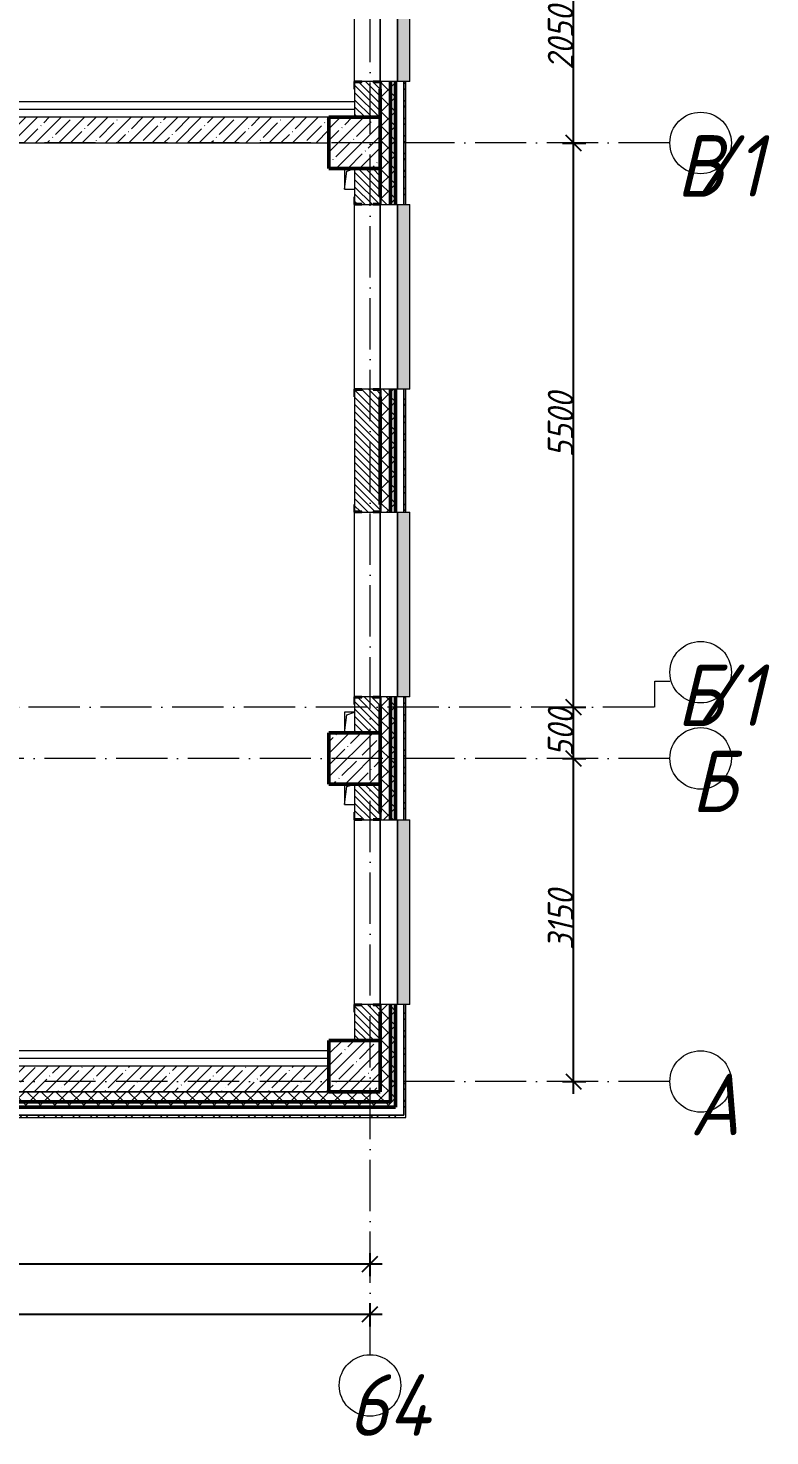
# Model space of a CAD drawing. Header units: millimetres. Extents: x -606178 to 312196, y -19338 to 632709.
# Drawn here: x -42899 to -35665, y 446520 to 460245 of the extents above; entities that cross this region are included whole.
import ezdxf

# ---------------------------------------------------------------- set-up
doc = ezdxf.new("R2010")
doc.units = ezdxf.units.MM
doc.linetypes.add('50_200_ШТРИХ_1Т_ш5_п1_п1_', pattern=[700, 500, -100, 0, -100])
for name, color, linetype, lineweight in [('A-____-____-DIMS', 7, 'Continuous', 9), ('A-DETL-____-OTLN-4', 7, 'Continuous', 18), ('A-GENM-____-MCUT', 7, 'Continuous', 25), ('A-GENM-____-OTLN', 7, 'Continuous', 9), ('A-GENM-____-OTLN-1', 7, 'Continuous', 25), ('A-GLAZ-____-OTLN', 7, 'Continuous', 9), ('A-WALL-____-MCUT-1', 7, 'Continuous', 9), ('A-WALL-____-MCUT-2', 7, 'Continuous', 50), ('A-WALL-____-MCUT-3', 7, 'Continuous', 9), ('A-WALL-____-OTLN', 7, 'Continuous', 9), ('A-WALL-____-PATT-1', 7, 'Continuous', 9), ('A-WALL-FNSH-MCUT-1', 7, 'Continuous', 9), ('S-COLS-____-MCUT', 7, 'Continuous', 50), ('S-COLS-____-OTLN', 7, 'Continuous', 9), ('S-GRID-____-IDEN', 7, 'Continuous', 9), ('S-GRID-____-OTLN', 7, 'Continuous', 9), ('S-GRID-____-OTLN-1', 7, '50_200_ШТРИХ_1Т_ш5_п1_п1_', 9)]:
    doc.layers.add(name, color=color, linetype=linetype, lineweight=lineweight)
doc.layers.add('A-GLAZ-____-OTLN-1', color=7, linetype='Continuous', lineweight=9, true_color=0xc0c0c0)
doc.styles.add('ISOCPEUR_I', font='isocpeui.ttf', dxfattribs={"width": 0.9, "height": 2.5})
doc.styles.add('ISOCPEUR_I_9', font='isocpeui.ttf', dxfattribs={"width": 0.9, "height": 250})
doc.dimstyles.new('ISO-2_5_0_9К_БОЛЬШОЙ_ОСИ', dxfattribs={"dimscale": 304.8, "dimtxt": 248.995294, "dimasz": 0.492126, "dimexe": 0.393701, "dimexo": 0, "dimgap": 0, "dimtad": 1, "dimdec": 0, "dimzin": 0, "dimdsep": 46, "dimtxsty": 'ISOCPEUR_I_9', "dimblk1": 'OBLIQUE', "dimblk2": 'OBLIQUE', "dimsah": 1, "dimcen": 0.09, "dimdle": 0.393701, "dimazin": 0, "dimtfac": 1, "dimtdec": 4, "dimtix": 1, "dimtmove": 0, "dimatfit": 3, "dimfxl": 1, "dimtvp": 1, "dimtolj": 1, "dimtzin": 0, "dimarcsym": 2})
pattern_1 = [(45, (-140714.89, 451794.26), (-70.71068, 70.71068), []), (135, (-140714.89, 451794.26), (-70.71068, -70.71068), [])]
pattern_2 = [(135, (-140714.89, 451794.26), (-35.35534, -35.35534), [])]
pattern_3 = [(45, (-140714.89, 451794.26), (-114.04925, 114.04925), []), (45, (-140600.84, 451794.26), (-114.04925, 114.04925), [201.612, -40.322, 3.353, -36.97])]
pattern_4 = [(45, (-140714.89, 451794.26), (-85.53659, 85.53659), []), (45, (-140657.87, 451794.26), (-85.53659, 85.53659), [])]

# ---------------------------------------------------------------- blocks, each defined once
blk = doc.blocks.new('BSC_Колонна _Прямоугольная - 500х500-V25-АР1_План отверстий 3 этажа в осях 1-64_А-ГГ')
at = {"layer": 'S-COLS-____-OTLN'}
h = blk.add_hatch(dxfattribs=at)
h.set_pattern_fill('FP_62', color=256, style=0, pattern_type=2)
h.set_pattern_definition([(45, (-101000, 1668.96), (-114.04925, 114.04925), []), (45, (-100885.95, 1668.96), (-114.04925, 114.04925), [201.613, -40.323, 3.353, -36.97])])
h.paths.add_polyline_path([(-250, -250), (250, -250), (250, 250), (-250, 250), (-250, -177)], flags=0)
at = {"layer": 'S-COLS-____-MCUT'}
for p, q in [((250, 250), (-250, 250)), ((-250, 250), (-250, -250)), ((250, -250), (250, 250)), ((-250, -250), (250, -250))]:
    blk.add_line(p, q, dxfattribs=at)
blk = doc.blocks.new('BSC_Колонна _Прямоугольная - 500х500-V27-АР1_План отверстий 3 этажа в осях 1-64_А-ГГ')
at = {"layer": 'S-COLS-____-OTLN'}
h = blk.add_hatch(dxfattribs=at)
h.set_pattern_fill('FP_64', color=256, style=0, pattern_type=2)
h.set_pattern_definition([(45, (-101000, -7331.04), (-114.04925, 114.04925), []), (45, (-100885.95, -7331.04), (-114.04925, 114.04925), [201.613, -40.323, 3.353, -36.97])])
h.paths.add_polyline_path([(-250, -250), (250, -250), (250, 250), (-250, 250)], flags=0)
at = {"layer": 'S-COLS-____-MCUT'}
for p, q in [((250, 250), (-250, 250)), ((-250, 250), (-250, -250)), ((250, -250), (250, 250)), ((-250, -250), (250, -250))]:
    blk.add_line(p, q, dxfattribs=at)
blk = doc.blocks.new('BSC_Колонна _Прямоугольная - 500х500-V82-АР1_План отверстий 3 этажа в осях 1-64_А-ГГ')
at = {"layer": 'S-COLS-____-OTLN'}
h = blk.add_hatch(dxfattribs=at)
h.set_pattern_fill('FP_119', color=256, style=0, pattern_type=2)
h.set_pattern_definition([(45, (-101000, -1331.04), (-114.04925, 114.04925), []), (45, (-100885.95, -1331.04), (-114.04925, 114.04925), [201.613, -40.323, 3.353, -36.97])])
h.paths.add_polyline_path([(-250, -250), (250, -250), (250, 250), (-250, 250)], flags=0)
at = {"layer": 'S-COLS-____-MCUT'}
for p, q in [((250, 250), (-250, 250)), ((-250, 250), (-250, -250)), ((250, -250), (250, 250)), ((-250, -250), (250, -250))]:
    blk.add_line(p, q, dxfattribs=at)
blk = doc.blocks.new('Фахверк_СКБ_Уголок - 250_2700-27497298-АР1_План отверстий 3 этажа в осях 1-64_А-ГГ')
at = {"layer": 'A-GENM-____-MCUT'}
for p, q in [((200, 181), (125, 181)), ((125, 181), (125, 106)), ((131, 106), (131, 175)), ((131, 175), (200, 175)), ((200, 175), (200, 181)), ((125, 106), (131, 106)), ((131, -6), (125, -6)), ((125, -6), (125, -81)), ((125, -81), (200, -81)), ((131, -75), (131, -6)), ((200, -75), (131, -75)), ((200, -81), (200, -75))]:
    blk.add_line(p, q, dxfattribs=at)
blk = doc.blocks.new('AR_Отверстие прямоугольное _в плите_ - AR_Отверстие прямоугольное _в плите_-V178-АР1_План отверстий 3 этажа в осях 1-64_А-ГГ')
at = {"layer": 'A-GENM-____-OTLN'}
for p, q in [((-50, 100), (-50, -100)), ((-50, -100), (-25, 75)), ((-25, 75), (50, 100)), ((-50, -100), (50, -100))]:
    blk.add_line(p, q, dxfattribs=at)
blk = doc.blocks.new('AR_Отверстие прямоугольное _в плите_ - AR_Отверстие прямоугольное _в плите_-V179-АР1_План отверстий 3 этажа в осях 1-64_А-ГГ')
at = {"layer": 'A-GENM-____-OTLN'}
for p, q in [((50, 100), (-50, 100)), ((-50, 100), (-50, -100)), ((-50, -100), (-25, 75)), ((-25, 75), (50, 100))]:
    blk.add_line(p, q, dxfattribs=at)
blk = doc.blocks.new('Отлив_СКБ - Отлив витража_120_НВФ-31885687-АР1_План отверстий 3 этажа в осях 1-64_А-ГГ')
at = {"layer": 'A-GLAZ-____-OTLN-1'}
for points in [[(0, 0), (0, -2), (1800, -2), (1800, 0), (534, 0)], [(0, -2), (0, -120), (1800, -120), (1800, -2), (534, -2)]]:
    blk.add_hatch(color=256, dxfattribs=at).paths.add_polyline_path(points, flags=0)
at = {"layer": 'A-GLAZ-____-OTLN'}
for p, q in [((0, 0), (1800, 0)), ((1800, -2), (0, -2)), ((0, -120), (0, -83)), ((0, -120), (1800, -120)), ((1800, -83), (1800, -120))]:
    blk.add_line(p, q, dxfattribs=at)
blk = doc.blocks.new('Ось сетки - Круг_Ø6_00__ISO-2_5_0_9K_-25732049-АР1_План отверстий 1 этажа в осях 1-64_А-ГГ')
at = {"layer": 'S-GRID-____-IDEN'}
blk.add_circle((0, 0), 3, dxfattribs=at)
blk = doc.blocks.new('_Oblique')
at = {"color": 0, "linetype": 'ByBlock', "lineweight": -2}
blk.add_line((-0.5, -0.5), (0.5, 0.5), dxfattribs=at)
blk = doc.blocks.new('*D5090')
at = {"layer": 'A-____-____-DIMS', "color": 0, "lineweight": -2, "transparency": 16777216}
for p, q in [((-47365, 448302), (-47365, 448076)), ((-39565, 448302), (-39565, 448076)), ((-47485, 448196), (-39445, 448196))]:
    blk.add_line(p, q, dxfattribs=at)
at = {"layer": 'Defpoints', "color": 0, "transparency": 16777216}
for p in [(-47365, 448302), (-39565, 448302), (-39565, 448196)]:
    blk.add_point(p, dxfattribs=at)
at = {"layer": 'A-____-____-DIMS', "color": 0, "lineweight": -2, "transparency": 16777216, "xscale": 150, "yscale": 150, "zscale": 150, "rotation": 180}
blk.add_blockref('_Oblique', (-47365, 448196), dxfattribs=at)
at = {"layer": 'A-____-____-DIMS', "color": 0, "lineweight": -2, "transparency": 16777216, "xscale": 150, "yscale": 150, "zscale": 150}
blk.add_blockref('_Oblique', (-39565, 448196), dxfattribs=at)
at = {"layer": 'A-____-____-DIMS', "color": 0, "transparency": 16777216, "insert": (-43465, 448322), "char_height": 250, "width": 758.48, "attachment_point": 5, "style": 'ISOCPEUR_I_9'}
blk.add_mtext('\\A1;7800', dxfattribs=at)
blk = doc.blocks.new('*D5091')
at = {"layer": 'A-____-____-DIMS', "color": 0, "lineweight": -2, "transparency": 16777216}
for p, q in [((-143185, 447708), (-39445, 447708)), ((-143065, 447814), (-143065, 447588)), ((-39565, 447814), (-39565, 447588))]:
    blk.add_line(p, q, dxfattribs=at)
at = {"layer": 'Defpoints', "color": 0, "transparency": 16777216}
for p in [(-143065, 447814), (-39565, 447814), (-39565, 447708)]:
    blk.add_point(p, dxfattribs=at)
at = {"layer": 'A-____-____-DIMS', "color": 0, "lineweight": -2, "transparency": 16777216, "xscale": 150, "yscale": 150, "zscale": 150, "rotation": 180}
blk.add_blockref('_Oblique', (-143065, 447708), dxfattribs=at)
at = {"layer": 'A-____-____-DIMS', "color": 0, "lineweight": -2, "transparency": 16777216, "xscale": 150, "yscale": 150, "zscale": 150}
blk.add_blockref('_Oblique', (-39565, 447708), dxfattribs=at)
at = {"layer": 'A-____-____-DIMS', "color": 0, "transparency": 16777216, "insert": (-91315, 447833), "char_height": 250, "width": 1080.26, "attachment_point": 5, "style": 'ISOCPEUR_I_9'}
blk.add_mtext('\\A1;103500', dxfattribs=at)
blk = doc.blocks.new('*D5092')
at = {"layer": 'A-____-____-DIMS', "color": 0, "lineweight": -2, "transparency": 16777216}
for p, q in [((-37581, 449855), (-37581, 453245)), ((-37687, 453125), (-37461, 453125)), ((-37687, 449975), (-37461, 449975))]:
    blk.add_line(p, q, dxfattribs=at)
at = {"layer": 'Defpoints', "color": 0, "transparency": 16777216}
for p in [(-37687, 453125), (-37581, 453125), (-37687, 449975)]:
    blk.add_point(p, dxfattribs=at)
at = {"layer": 'A-____-____-DIMS', "color": 0, "lineweight": -2, "transparency": 16777216, "xscale": 150, "yscale": 150, "zscale": 150}
for p, rotation in [((-37581, 453125), 90), ((-37581, 449975), 270)]:
    blk.add_blockref('_Oblique', p, dxfattribs=dict(at, rotation=rotation))
at = {"layer": 'A-____-____-DIMS', "color": 0, "transparency": 16777216, "insert": (-37706, 451550), "char_height": 250, "width": 701.02, "attachment_point": 5, "rotation": 90, "style": 'ISOCPEUR_I_9'}
blk.add_mtext('\\A1;3150', dxfattribs=at)
blk = doc.blocks.new('*D5093')
at = {"layer": 'A-____-____-DIMS', "color": 0, "lineweight": -2, "transparency": 16777216}
for p, q in [((-37581, 453005), (-37581, 453745)), ((-37687, 453625), (-37461, 453625)), ((-37687, 453125), (-37461, 453125))]:
    blk.add_line(p, q, dxfattribs=at)
at = {"layer": 'Defpoints', "color": 0, "transparency": 16777216}
for p in [(-37687, 453625), (-37581, 453625), (-37687, 453125)]:
    blk.add_point(p, dxfattribs=at)
at = {"layer": 'A-____-____-DIMS', "color": 0, "lineweight": -2, "transparency": 16777216, "xscale": 150, "yscale": 150, "zscale": 150}
for p, rotation in [((-37581, 453625), 90), ((-37581, 453125), 270)]:
    blk.add_blockref('_Oblique', p, dxfattribs=dict(at, rotation=rotation))
at = {"layer": 'A-____-____-DIMS', "color": 0, "transparency": 16777216, "insert": (-37706, 453375), "char_height": 250, "width": 568.86, "attachment_point": 5, "rotation": 90, "style": 'ISOCPEUR_I_9'}
blk.add_mtext('\\A1;500', dxfattribs=at)
blk = doc.blocks.new('*D5094')
at = {"layer": 'A-____-____-DIMS', "color": 0, "lineweight": -2, "transparency": 16777216}
for p, q in [((-37581, 453505), (-37581, 459245)), ((-37687, 459125), (-37461, 459125)), ((-37687, 453625), (-37461, 453625))]:
    blk.add_line(p, q, dxfattribs=at)
at = {"layer": 'Defpoints', "color": 0, "transparency": 16777216}
for p in [(-37687, 459125), (-37581, 459125), (-37687, 453625)]:
    blk.add_point(p, dxfattribs=at)
at = {"layer": 'A-____-____-DIMS', "color": 0, "lineweight": -2, "transparency": 16777216, "xscale": 150, "yscale": 150, "zscale": 150}
for p, rotation in [((-37581, 459125), 90), ((-37581, 453625), 270)]:
    blk.add_blockref('_Oblique', p, dxfattribs=dict(at, rotation=rotation))
at = {"layer": 'A-____-____-DIMS', "color": 0, "transparency": 16777216, "insert": (-37706, 456375), "char_height": 250, "width": 758.48, "attachment_point": 5, "rotation": 90, "style": 'ISOCPEUR_I_9'}
blk.add_mtext('\\A1;5500', dxfattribs=at)
blk = doc.blocks.new('*D5095')
at = {"layer": 'A-____-____-DIMS', "color": 0, "lineweight": -2, "transparency": 16777216}
for p, q in [((-37581, 459005), (-37581, 461295)), ((-37687, 461175), (-37461, 461175)), ((-37687, 459125), (-37461, 459125))]:
    blk.add_line(p, q, dxfattribs=at)
at = {"layer": 'Defpoints', "color": 0, "transparency": 16777216}
for p in [(-37687, 461175), (-37581, 461175), (-37687, 459125)]:
    blk.add_point(p, dxfattribs=at)
at = {"layer": 'A-____-____-DIMS', "color": 0, "lineweight": -2, "transparency": 16777216, "xscale": 150, "yscale": 150, "zscale": 150}
for p, rotation in [((-37581, 461175), 90), ((-37581, 459125), 270)]:
    blk.add_blockref('_Oblique', p, dxfattribs=dict(at, rotation=rotation))
at = {"layer": 'A-____-____-DIMS', "color": 0, "transparency": 16777216, "insert": (-37706, 460150), "char_height": 250, "width": 758.48, "attachment_point": 5, "rotation": 90, "style": 'ISOCPEUR_I_9'}
blk.add_mtext('\\A1;2050', dxfattribs=at)

msp = doc.modelspace()

# ---------------------------------------------------------------- hatches: boundary and pattern name
at = {"layer": 'A-WALL-____-PATT-1'}
h = msp.add_hatch(dxfattribs=at)
h.set_pattern_fill('FP_1', color=256, style=0, pattern_type=2)
h.set_pattern_definition(pattern_1)
h.paths.add_polyline_path([(-39364.891, 449775.3011), (-39364.891, 450725.3011), (-39458.891, 450725.3011), (-39458.891, 450650.3011), (-39464.891, 450650.3011), (-39464.891, 449775.3011)], flags=0)
h.paths.add_polyline_path([(-39458.891, 452525.3011), (-39364.891, 452525.3011), (-39364.891, 453725.3011), (-39458.891, 453725.3011), (-39458.891, 453650.3011), (-39464.891, 453650.3011), (-39464.891, 452600.3011), (-39458.891, 452600.3011), (-39458.891, 452528.3124)], flags=0)
h.paths.add_polyline_path([(-39364.891, 455525.3011), (-39364.891, 456725.3011), (-39458.891, 456725.3011), (-39458.891, 456650.3011), (-39464.891, 456650.3011), (-39464.891, 455600.3011), (-39458.891, 455600.3011), (-39458.891, 455525.3011)], flags=0)
h.paths.add_polyline_path([(-39364.891, 458525.3011), (-39364.891, 459725.3011), (-39458.891, 459725.3011), (-39458.891, 459650.3011), (-39464.891, 459650.3011), (-39464.891, 458600.3011), (-39458.891, 458600.3011), (-39458.891, 458525.3011)], flags=0)
h.paths.add_polyline_path([(-39458.891, 461525.3011), (-39364.891, 461525.3011), (-39364.891, 462725.3011), (-39458.891, 462725.3011), (-39458.891, 462650.3011), (-39464.891, 462650.3011), (-39464.891, 461600.3011), (-39458.891, 461600.3011), (-39458.891, 461531.3011)], flags=0)
h.paths.add_polyline_path([(-39458.891, 467525.3011), (-39364.891, 467525.3011), (-39364.891, 468725.3011), (-39458.891, 468725.3011), (-39458.891, 468650.3011), (-39464.891, 468650.3011), (-39464.891, 467600.3011), (-39458.891, 467600.3011), (-39458.891, 467531.3011)], flags=0)
h.paths.add_polyline_path([(-39458.891, 470525.3011), (-39364.891, 470525.3011), (-39364.891, 471725.3011), (-39458.891, 471725.3011), (-39458.891, 471650.3011), (-39464.891, 471650.3011), (-39464.891, 470600.3011), (-39458.891, 470600.3011), (-39458.891, 470531.3011)], flags=0)
h.paths.add_polyline_path([(-39364.891, 473525.3011), (-39364.891, 474725.3011), (-39458.891, 474725.3011), (-39458.891, 474650.3011), (-39464.891, 474650.3011), (-39464.891, 473600.3011), (-39458.891, 473600.3011), (-39458.891, 473525.3011)], flags=0)
h.paths.add_polyline_path([(-39458.891, 476525.3011), (-39364.891, 476525.3011), (-39364.891, 477725.3011), (-39458.891, 477725.3011), (-39458.891, 477650.3011), (-39464.891, 477650.3011), (-39464.891, 476600.3011), (-39458.891, 476600.3011), (-39458.891, 476531.3011)], flags=0)
h.paths.add_polyline_path([(-39364.891, 479525.3011), (-39364.891, 480725.3011), (-39458.891, 480725.3011), (-39458.891, 480650.3011), (-39464.891, 480650.3011), (-39464.891, 479600.3011), (-39458.891, 479600.3011), (-39458.891, 479525.3011)], flags=0)
h.paths.add_polyline_path([(-39364.891, 485525.3011), (-39364.891, 486725.3011), (-39458.891, 486725.3011), (-39458.891, 486650.3011), (-39464.891, 486650.3011), (-39464.891, 485600.3011), (-39458.891, 485600.3011), (-39458.891, 485525.3011)], flags=0)
h.paths.add_polyline_path([(-39458.891, 488525.3011), (-39364.891, 488525.3011), (-39364.891, 489725.3011), (-39458.891, 489725.3011), (-39458.891, 489650.3011), (-39464.891, 489650.3011), (-39464.891, 488600.3011), (-39458.891, 488600.3011), (-39458.891, 488531.3011)], flags=0)
h.paths.add_polyline_path([(-39364.891, 491525.3011), (-39364.891, 492725.3011), (-39458.891, 492725.3011), (-39458.891, 492650.3011), (-39464.891, 492650.3011), (-39464.891, 491600.3011), (-39458.891, 491600.3011), (-39458.891, 491525.3011)], flags=0)
h.paths.add_polyline_path([(-39364.891, 497525.3011), (-39364.891, 498590.3011), (-39464.891, 498590.3011), (-39464.891, 497600.3011), (-39458.891, 497600.3011), (-39458.891, 497525.3011)], flags=0)
h = msp.add_hatch(dxfattribs=at)
h.set_pattern_fill('FP_1', color=256, style=0, pattern_type=2)
h.set_pattern_definition(pattern_1)
h.paths.add_polyline_path([(-39364.891, 449725.3011), (-39314.891, 449725.3011), (-39314.891, 450725.3011), (-39364.891, 450725.3011), (-39364.891, 449775.3011)], flags=0)
h.paths.add_polyline_path([(-39364.891, 452525.3011), (-39314.891, 452525.3011), (-39314.891, 453725.3011), (-39364.891, 453725.3011), (-39364.891, 452528.3124)], flags=0)
h.paths.add_polyline_path([(-39314.891, 455525.3011), (-39314.891, 456725.3011), (-39364.891, 456725.3011), (-39364.891, 455525.3011)], flags=0)
h.paths.add_polyline_path([(-39314.891, 458525.3011), (-39314.891, 459725.3011), (-39364.891, 459725.3011), (-39364.891, 458525.3011)], flags=0)
h.paths.add_polyline_path([(-39364.891, 461525.3011), (-39314.891, 461525.3011), (-39314.891, 462725.3011), (-39364.891, 462725.3011), (-39364.891, 461988.6466)], flags=0)
h.paths.add_polyline_path([(-39364.891, 467525.3011), (-39314.891, 467525.3011), (-39314.891, 468725.3011), (-39364.891, 468725.3011), (-39364.891, 468008.8592)], flags=0)
h.paths.add_polyline_path([(-39314.891, 470525.3011), (-39314.891, 471725.3011), (-39364.891, 471725.3011), (-39364.891, 470525.3011)], flags=0)
h.paths.add_polyline_path([(-39314.891, 473525.3011), (-39314.891, 474725.3011), (-39364.891, 474725.3011), (-39364.891, 473525.3011)], flags=0)
h.paths.add_polyline_path([(-39364.891, 476525.3011), (-39314.891, 476525.3011), (-39314.891, 477725.3011), (-39364.891, 477725.3011), (-39364.891, 476609.163)], flags=0)
h.paths.add_polyline_path([(-39364.891, 479525.3011), (-39314.891, 479525.3011), (-39314.891, 480725.3011), (-39364.891, 480725.3011), (-39364.891, 480049.2845)], flags=0)
h.paths.add_polyline_path([(-39364.891, 485525.3011), (-39314.891, 485525.3011), (-39314.891, 486725.3011), (-39364.891, 486725.3011), (-39364.891, 486069.4971)], flags=0)
h.paths.add_polyline_path([(-39314.891, 488525.3011), (-39314.891, 489725.3011), (-39364.891, 489725.3011), (-39364.891, 488525.3011)], flags=0)
h.paths.add_polyline_path([(-39364.891, 491525.3011), (-39314.891, 491525.3011), (-39314.891, 492725.3011), (-39364.891, 492725.3011), (-39364.891, 492089.7097)], flags=0)
h.paths.add_polyline_path([(-39364.891, 497525.3011), (-39314.891, 497525.3011), (-39314.891, 498590.3011), (-39364.891, 498590.3011), (-39364.891, 498109.9224)], flags=0)
h = msp.add_hatch(dxfattribs=at)
h.set_pattern_fill('FP_3', color=256, style=0, pattern_type=2)
h.set_pattern_definition(pattern_4)
h.paths.add_polyline_path([(-39234.891, 449625.3011), (-39214.891, 449625.3011), (-39214.891, 450725.3011), (-39234.891, 450725.3011), (-39234.891, 449645.3011)], flags=0)
h.paths.add_polyline_path([(-39214.891, 452525.3011), (-39214.891, 453725.3011), (-39234.891, 453725.3011), (-39234.891, 452525.3011)], flags=0)
h.paths.add_polyline_path([(-39234.891, 455525.3011), (-39214.891, 455525.3011), (-39214.891, 456725.3011), (-39234.891, 456725.3011), (-39234.891, 455968.434)], flags=0)
h.paths.add_polyline_path([(-39234.891, 458525.3011), (-39214.891, 458525.3011), (-39214.891, 459725.3011), (-39234.891, 459725.3011), (-39234.891, 458548.5251)], flags=0)
h.paths.add_polyline_path([(-39214.891, 461525.3011), (-39214.891, 462725.3011), (-39234.891, 462725.3011), (-39234.891, 461525.3011)], flags=0)
h.paths.add_polyline_path([(-39214.891, 467525.3011), (-39214.891, 468725.3011), (-39234.891, 468725.3011), (-39234.891, 467525.3011)], flags=0)
h.paths.add_polyline_path([(-39214.891, 470525.3011), (-39214.891, 471725.3011), (-39234.891, 471725.3011), (-39234.891, 470525.3011)], flags=0)
h.paths.add_polyline_path([(-39214.891, 473525.3011), (-39214.891, 474725.3011), (-39234.891, 474725.3011), (-39234.891, 473525.3011)], flags=0)
h.paths.add_polyline_path([(-39234.891, 476525.3011), (-39214.891, 476525.3011), (-39214.891, 477725.3011), (-39234.891, 477725.3011), (-39234.891, 476609.163)], flags=0)
h.paths.add_polyline_path([(-39214.891, 479525.3011), (-39214.891, 480725.3011), (-39234.891, 480725.3011), (-39234.891, 479525.3011)], flags=0)
h.paths.add_polyline_path([(-39214.891, 485525.3011), (-39214.891, 486725.3011), (-39234.891, 486725.3011), (-39234.891, 485525.3011)], flags=0)
h.paths.add_polyline_path([(-39234.891, 488525.3011), (-39214.891, 488525.3011), (-39214.891, 489725.3011), (-39234.891, 489725.3011), (-39234.891, 488649.5882)], flags=0)
h.paths.add_polyline_path([(-39214.891, 491525.3011), (-39214.891, 492725.3011), (-39234.891, 492725.3011), (-39234.891, 491525.3011)], flags=0)
h.paths.add_polyline_path([(-39214.891, 497525.3011), (-39214.891, 498590.3011), (-39234.891, 498590.3011), (-39234.891, 497525.3011)], flags=0)
h = msp.add_hatch(dxfattribs=at)
h.set_pattern_fill('FP_6', color=256, style=0, pattern_type=2)
h.set_pattern_definition(pattern_2)
h.paths.add_polyline_path([(-39714.891, 459375.3011), (-39464.891, 459375.3011), (-39464.891, 459719.3011), (-39533.891, 459719.3011), (-39533.891, 459725.3011), (-39645.891, 459725.3011), (-39645.891, 459719.3011), (-39714.891, 459719.3011), (-39714.891, 459408.5555)], flags=0)
h.paths.add_polyline_path([(-39533.891, 461525.3011), (-39533.891, 461531.3011), (-39464.891, 461531.3011), (-39464.891, 461875.3011), (-39714.891, 461875.3011), (-39714.891, 461531.3011), (-39645.891, 461531.3011), (-39645.891, 461525.3011)], flags=0)
h = msp.add_hatch(dxfattribs=at)
h.set_pattern_fill('FP_38', color=256, style=0, pattern_type=2)
h.set_pattern_definition(pattern_3)
h.paths.add_polyline_path([(-39964.891, 459125.3011), (-39964.891, 459375.3011), (-46964.891, 459375.3011), (-46964.891, 459125.3011), (-39983.1035, 459125.3011)], flags=0)
h = msp.add_hatch(dxfattribs=at)
h.set_pattern_fill('FP_6', color=256, style=0, pattern_type=2)
h.set_pattern_definition(pattern_2)
h.paths.add_polyline_path([(-39464.891, 453375.3011), (-39464.891, 453719.3011), (-39533.891, 453719.3011), (-39533.891, 453725.3011), (-39645.891, 453725.3011), (-39645.891, 453719.3011), (-39714.891, 453719.3011), (-39714.891, 453375.3011)], flags=0)
h.paths.add_polyline_path([(-39533.891, 455525.3011), (-39533.891, 455531.3011), (-39464.891, 455531.3011), (-39464.891, 456719.3011), (-39533.891, 456719.3011), (-39533.891, 456725.3011), (-39645.891, 456725.3011), (-39645.891, 456719.3011), (-39714.891, 456719.3011), (-39714.891, 455531.3011), (-39645.891, 455531.3011), (-39645.891, 455525.3011)], flags=0)
h.paths.add_polyline_path([(-39645.891, 458525.3011), (-39533.891, 458525.3011), (-39533.891, 458531.3011), (-39464.891, 458531.3011), (-39464.891, 458875.3011), (-39714.891, 458875.3011), (-39714.891, 458531.3011), (-39645.891, 458531.3011)], flags=0)
h = msp.add_hatch(dxfattribs=at)
h.set_pattern_fill('FP_6', color=256, style=0, pattern_type=2)
h.set_pattern_definition(pattern_2)
h.paths.add_polyline_path([(-39464.891, 450375.3011), (-39464.891, 450719.3011), (-39533.891, 450719.3011), (-39533.891, 450725.3011), (-39645.891, 450725.3011), (-39645.891, 450719.3011), (-39714.891, 450719.3011), (-39714.891, 450375.3011), (-39645.891, 450375.3011)], flags=0)
h.paths.add_polyline_path([(-39533.891, 452525.3011), (-39533.891, 452531.3011), (-39464.891, 452531.3011), (-39464.891, 452875.3011), (-39714.891, 452875.3011), (-39714.891, 452531.3011), (-39645.891, 452531.3011), (-39645.891, 452525.3011)], flags=0)
h = msp.add_hatch(dxfattribs=at)
h.set_pattern_fill('FP_38', color=256, style=0, pattern_type=2)
h.set_pattern_definition(pattern_3)
h.paths.add_polyline_path([(-39983.1035, 449875.3011), (-39964.891, 449875.3011), (-39964.891, 450125.3011), (-46964.891, 450125.3011), (-46964.891, 449875.3011), (-41750.5678, 449875.3011)], flags=0)
h = msp.add_hatch(dxfattribs=at)
h.set_pattern_fill('FP_1', color=256, style=0, pattern_type=2)
h.set_pattern_definition(pattern_1)
h.paths.add_polyline_path([(-39464.891, 449725.3011), (-39364.891, 449725.3011), (-39364.891, 449775.3011), (-48564.891, 449775.3011), (-48564.891, 449725.3011), (-39983.1035, 449725.3011)], flags=0)
h.paths.add_polyline_path([(-51471.6214, 449725.3011), (-50364.891, 449725.3011), (-50364.891, 449775.3011), (-58314.891, 449775.3011), (-58314.891, 449725.3011), (-52355.3535, 449725.3011)], flags=0)
h.paths.add_polyline_path([(-59425.2106, 449725.3011), (-59314.891, 449725.3011), (-59314.891, 449775.3011), (-60514.891, 449775.3011), (-60514.891, 449725.3011), (-60308.9428, 449725.3011)], flags=0)
h.paths.add_polyline_path([(-63514.891, 449725.3011), (-62314.891, 449725.3011), (-62314.891, 449775.3011), (-63514.891, 449775.3011)], flags=0)
h.paths.add_polyline_path([(-66495.0678, 449725.3011), (-65314.891, 449725.3011), (-65314.891, 449775.3011), (-66514.891, 449775.3011), (-66514.891, 449725.3011)], flags=0)
h.paths.add_polyline_path([(-68314.891, 449725.3011), (-68314.891, 449775.3011), (-69714.891, 449775.3011), (-69714.891, 449725.3011), (-69146.2642, 449725.3011)], flags=0)
h.paths.add_polyline_path([(-71514.891, 449725.3011), (-71514.891, 449775.3011), (-72714.891, 449775.3011), (-72714.891, 449725.3011), (-71797.4607, 449725.3011)], flags=0)
h.paths.add_polyline_path([(-74514.891, 449725.3011), (-74514.891, 449775.3011), (-75714.891, 449775.3011), (-75714.891, 449725.3011)], flags=0)
h.paths.add_polyline_path([(-77514.891, 449725.3011), (-77514.891, 449775.3011), (-78714.891, 449775.3011), (-78714.891, 449725.3011), (-77983.5857, 449725.3011)], flags=0)
h.paths.add_polyline_path([(-81714.891, 449725.3011), (-80514.891, 449725.3011), (-80514.891, 449775.3011), (-81714.891, 449775.3011)], flags=0)
h.paths.add_polyline_path([(-84714.891, 449725.3011), (-83514.891, 449725.3011), (-83514.891, 449775.3011), (-84714.891, 449775.3011)], flags=0)
h.paths.add_polyline_path([(-87704.6392, 449725.3011), (-86514.891, 449725.3011), (-86514.891, 449775.3011), (-87714.891, 449775.3011), (-87714.891, 449725.3011)], flags=0)
h.paths.add_polyline_path([(-89514.891, 449725.3011), (-89514.891, 449775.3011), (-90714.891, 449775.3011), (-90714.891, 449725.3011), (-90355.8357, 449725.3011)], flags=0)
h.paths.add_polyline_path([(-95658.2285, 449725.3011), (-95514.891, 449725.3011), (-95514.891, 449775.3011), (-96714.891, 449775.3011), (-96714.891, 449725.3011), (-96541.9607, 449725.3011)], flags=0)
h.paths.add_polyline_path([(-98514.891, 449725.3011), (-98514.891, 449775.3011), (-99714.891, 449775.3011), (-99714.891, 449725.3011), (-99193.1571, 449725.3011)], flags=0)
h.paths.add_polyline_path([(-101844.3535, 449725.3011), (-101514.891, 449725.3011), (-101514.891, 449775.3011), (-102914.891, 449775.3011), (-102914.891, 449725.3011)], flags=0)
h.paths.add_polyline_path([(-104714.891, 449725.3011), (-104714.891, 449775.3011), (-105914.891, 449775.3011), (-105914.891, 449725.3011), (-105379.2821, 449725.3011)], flags=0)
h.paths.add_polyline_path([(-107714.891, 449725.3011), (-107714.891, 449775.3011), (-108914.891, 449775.3011), (-108914.2107, 449725.3011)], flags=0)
h.paths.add_polyline_path([(-110714.891, 449725.3011), (-110714.891, 449775.3011), (-111914.891, 449775.3011), (-111914.891, 449725.3011), (-111565.4071, 449725.3011)], flags=0)
h.paths.add_polyline_path([(-113714.891, 449725.3011), (-113714.891, 449775.3011), (-114914.891, 449775.3011), (-114914.891, 449725.3011), (-114216.6036, 449725.3011)], flags=0)
h.paths.add_polyline_path([(-117751.5321, 449725.3011), (-116714.891, 449725.3011), (-116714.891, 449775.3011), (-117914.891, 449775.3011), (-117914.891, 449725.3011)], flags=0)
h.paths.add_polyline_path([(-126914.891, 449725.3011), (-125714.891, 449725.3011), (-125714.891, 449775.3011), (-126914.891, 449775.3011)], flags=0)
h.paths.add_polyline_path([(-127914.891, 449725.3011), (-127914.891, 449775.3011), (-133314.891, 449775.3011), (-133314.891, 449725.3011), (-128356.3179, 449725.3011)], flags=0)
h.paths.add_polyline_path([(-134542.4429, 449725.3011), (-134314.891, 449725.3011), (-134314.891, 449775.3011), (-143264.891, 449775.3011), (-143264.891, 449725.3011), (-135426.175, 449725.3011)], flags=0)
h = msp.add_hatch(dxfattribs=at)
h.set_pattern_fill('FP_1', color=256, style=0, pattern_type=2)
h.set_pattern_definition(pattern_1)
h.paths.add_polyline_path([(-39964.891, 449775.3011), (-39464.891, 449775.3011), (-39464.891, 449875.3011), (-48489.891, 449875.3011), (-48489.891, 449869.3011), (-48564.891, 449869.3011), (-48564.891, 449775.3011), (-39983.1035, 449775.3011)], flags=0)
h.paths.add_polyline_path([(-51471.6214, 449775.3011), (-50364.891, 449775.3011), (-50364.891, 449869.3011), (-50439.891, 449869.3011), (-50439.891, 449875.3011), (-58314.891, 449875.3011), (-58314.891, 449775.3011), (-51714.891, 449775.3011)], flags=0)
h.paths.add_polyline_path([(-59314.891, 449775.3011), (-59314.891, 449875.3011), (-60439.891, 449875.3011), (-60439.891, 449869.3011), (-60514.891, 449869.3011), (-60514.891, 449775.3011), (-59425.2106, 449775.3011)], flags=0)
h.paths.add_polyline_path([(-62314.891, 449775.3011), (-62314.891, 449869.3011), (-62389.891, 449869.3011), (-62389.891, 449875.3011), (-63439.891, 449875.3011), (-63439.891, 449869.3011), (-63514.891, 449869.3011), (-63514.891, 449775.3011), (-62960.1392, 449775.3011)], flags=0)
h.paths.add_polyline_path([(-65314.891, 449775.3011), (-65314.891, 449875.3011), (-66439.891, 449875.3011), (-66439.891, 449869.3011), (-66514.891, 449869.3011), (-66514.891, 449775.3011), (-66439.891, 449775.3011)], flags=0)
h.paths.add_polyline_path([(-69714.891, 449775.3011), (-68314.891, 449775.3011), (-68314.891, 449875.3011), (-69639.891, 449875.3011), (-69639.891, 449869.3011), (-69714.891, 449869.3011)], flags=0)
h.paths.add_polyline_path([(-71797.4607, 449775.3011), (-71514.891, 449775.3011), (-71514.891, 449869.3011), (-71589.891, 449869.3011), (-71589.891, 449875.3011), (-72639.891, 449875.3011), (-72639.891, 449869.3011), (-72714.891, 449869.3011), (-72714.891, 449775.3011), (-72681.1928, 449775.3011)], flags=0)
h.paths.add_polyline_path([(-74514.891, 449775.3011), (-74514.891, 449875.3011), (-75639.891, 449875.3011), (-75639.891, 449869.3011), (-75714.891, 449869.3011), (-75714.891, 449775.3011), (-75639.891, 449775.3011)], flags=0)
h.paths.add_polyline_path([(-77864.891, 449775.3011), (-77514.891, 449775.3011), (-77514.891, 449869.3011), (-77589.891, 449869.3011), (-77589.891, 449875.3011), (-78639.891, 449875.3011), (-78639.891, 449869.3011), (-78714.891, 449869.3011), (-78714.891, 449775.3011), (-77983.5857, 449775.3011)], flags=0)
h.paths.add_polyline_path([(-80514.891, 449775.3011), (-80514.891, 449869.3011), (-80589.891, 449869.3011), (-80589.891, 449875.3011), (-81639.891, 449875.3011), (-81639.891, 449869.3011), (-81714.891, 449869.3011), (-81714.891, 449775.3011), (-80634.7821, 449775.3011)], flags=0)
h.paths.add_polyline_path([(-83514.891, 449775.3011), (-83514.891, 449869.3011), (-83589.891, 449869.3011), (-83589.891, 449875.3011), (-84639.891, 449875.3011), (-84639.891, 449869.3011), (-84714.891, 449869.3011), (-84714.891, 449775.3011), (-84169.7107, 449775.3011)], flags=0)
h.paths.add_polyline_path([(-87704.6392, 449775.3011), (-86514.891, 449775.3011), (-86514.891, 449869.3011), (-86589.891, 449869.3011), (-86589.891, 449875.3011), (-87639.891, 449875.3011), (-87639.891, 449869.3011), (-87714.891, 449869.3011), (-87714.891, 449775.3011), (-87708.891, 449775.3011)], flags=0)
h.paths.add_polyline_path([(-90714.891, 449775.3011), (-89514.891, 449775.3011), (-89514.891, 449869.3011), (-89589.891, 449869.3011), (-89589.891, 449875.3011), (-90639.891, 449875.3011), (-90639.891, 449869.3011), (-90714.891, 449869.3011)], flags=0)
h.paths.add_polyline_path([(-95658.2285, 449775.3011), (-95514.891, 449775.3011), (-95514.891, 449869.3011), (-95589.891, 449869.3011), (-95589.891, 449875.3011), (-96639.891, 449875.3011), (-96639.891, 449869.3011), (-96714.891, 449869.3011), (-96714.891, 449775.3011), (-95864.891, 449775.3011)], flags=0)
h.paths.add_polyline_path([(-98514.891, 449775.3011), (-98514.891, 449869.3011), (-98589.891, 449869.3011), (-98589.891, 449875.3011), (-99639.891, 449875.3011), (-99639.891, 449869.3011), (-99714.891, 449869.3011), (-99714.891, 449775.3011), (-98520.891, 449775.3011)], flags=0)
h.paths.add_polyline_path([(-101844.3535, 449775.3011), (-101514.891, 449775.3011), (-101514.891, 449869.3011), (-101589.891, 449869.944), (-101589.891, 449875.3011), (-102914.891, 449875.3011), (-102914.891, 449775.3011)], flags=0)
h.paths.add_polyline_path([(-105379.2821, 449775.3011), (-104714.891, 449775.3011), (-104714.891, 449869.3011), (-104789.891, 449869.3011), (-104789.891, 449875.3011), (-105914.891, 449875.3011), (-105914.891, 449775.3011)], flags=0)
h.paths.add_polyline_path([(-107714.891, 449775.3011), (-107714.891, 449869.3011), (-107789.891, 449869.3011), (-107789.891, 449875.3011), (-108839.891, 449875.3011), (-108839.891, 449869.3011), (-108914.891, 449869.3011), (-108914.2107, 449775.3011), (-107720.891, 449775.3011)], flags=0)
h.paths.add_polyline_path([(-110714.891, 449775.3011), (-110714.891, 449869.3011), (-110789.891, 449869.3011), (-110789.891, 449875.3011), (-111914.891, 449875.3011), (-111914.891, 449775.3011), (-111565.4071, 449775.3011)], flags=0)
h.paths.add_polyline_path([(-113714.891, 449775.3011), (-113714.891, 449869.3011), (-113789.891, 449869.3011), (-113789.891, 449875.3011), (-114914.891, 449875.3011), (-114914.891, 449775.3011), (-114216.6036, 449775.3011)], flags=0)
h.paths.add_polyline_path([(-116714.891, 449775.3011), (-116714.891, 449869.3011), (-116789.891, 449869.3011), (-116789.891, 449875.3011), (-117839.891, 449875.3011), (-117839.891, 449869.3011), (-117914.891, 449869.3011), (-117914.891, 449775.3011), (-117751.5321, 449775.3011)], flags=0)
h.paths.add_polyline_path([(-126588.8536, 449775.3011), (-125714.891, 449775.3011), (-125714.891, 449869.3011), (-125789.891, 449869.3011), (-125789.891, 449875.3011), (-126839.891, 449875.3011), (-126839.891, 449869.3011), (-126914.891, 449869.3011), (-126914.891, 449775.3011)], flags=0)
h.paths.add_polyline_path([(-128356.3179, 449775.3011), (-127914.891, 449775.3011), (-127914.891, 449869.3011), (-127989.891, 449869.3011), (-127989.891, 449875.3011), (-133239.891, 449875.3011), (-133239.891, 449869.3011), (-133314.891, 449869.3011), (-133314.891, 449775.3011), (-129814.891, 449775.3011)], flags=0)
h.paths.add_polyline_path([(-135426.175, 449775.3011), (-134314.891, 449775.3011), (-134314.891, 449869.3011), (-134389.891, 449869.3011), (-134389.891, 449875.3011), (-143164.891, 449875.3011), (-143164.891, 449775.3011), (-137193.6393, 449775.3011)], flags=0)
h = msp.add_hatch(dxfattribs=at)
h.set_pattern_fill('FP_3', color=256, style=0, pattern_type=2)
h.set_pattern_definition(pattern_4)
h.paths.add_polyline_path([(-39234.891, 449625.3011), (-39234.891, 449645.3011), (-48564.891, 449645.3011), (-48564.891, 449625.3011), (-39983.1035, 449625.3011)], flags=0)
h.paths.add_polyline_path([(-51471.6214, 449625.3011), (-50364.891, 449625.3011), (-50364.891, 449645.3011), (-58314.891, 449645.3011), (-58314.891, 449625.3011), (-52355.3535, 449625.3011)], flags=0)
h.paths.add_polyline_path([(-60308.9428, 449625.3011), (-59314.891, 449625.3011), (-59314.891, 449645.3011), (-60514.891, 449645.3011), (-60514.891, 449625.3011)], flags=0)
h.paths.add_polyline_path([(-62314.891, 449625.3011), (-62314.891, 449645.3011), (-63513.891, 449645.3011), (-63513.891, 449625.3011), (-62960.1392, 449625.3011)], flags=0)
h.paths.add_polyline_path([(-66495.0678, 449625.3011), (-65314.891, 449625.3011), (-65314.891, 449645.3011), (-66514.891, 449645.3011), (-66514.891, 449625.3011)], flags=0)
h.paths.add_polyline_path([(-68829.891, 449625.3011), (-68314.891, 449625.3011), (-68314.891, 449645.3011), (-68829.891, 449645.3011)], flags=0)

# ---------------------------------------------------------------- linework, layer by layer
at = {"layer": 'A-DETL-____-OTLN-4'}
for p, q in [((-39714.891, 459525.3011), (-47264.891, 459525.3011)), ((-39714.891, 459450.3011), (-47264.891, 459450.3011)), ((-39964.891, 450275.3011), (-46964.891, 450275.3011)), ((-39964.891, 450200.3011), (-46964.891, 450200.3011))]:
    msp.add_line(p, q, dxfattribs=at)
at = {"layer": 'A-WALL-____-MCUT-1'}
for p, q in [((-39964.891, 459375.3011), (-46964.891, 459375.3011)), ((-46964.891, 459125.3011), (-39964.891, 459125.3011)), ((-39964.891, 450125.3011), (-46964.891, 450125.3011)), ((-46964.891, 449875.3011), (-39964.891, 449875.3011))]:
    msp.add_line(p, q, dxfattribs=at)
at = {"layer": 'A-WALL-____-MCUT-2'}
for p, q in [((-39464.891, 459650.3011), (-39464.891, 459375.3011)), ((-39464.891, 459375.3011), (-39464.891, 459650.3011)), ((-39364.891, 458525.3011), (-39364.891, 459725.3011)), ((-39314.891, 458525.3011), (-39314.891, 459725.3011)), ((-39464.891, 458875.3011), (-39464.891, 458600.3011)), ((-39464.891, 458600.3011), (-39464.891, 458875.3011)), ((-39464.891, 456650.3011), (-39464.891, 455600.3011)), ((-39464.891, 455600.3011), (-39464.891, 456650.3011)), ((-39364.891, 455525.3011), (-39364.891, 456725.3011)), ((-39314.891, 455525.3011), (-39314.891, 456725.3011)), ((-39464.891, 453650.3011), (-39464.891, 453375.3011)), ((-39464.891, 453375.3011), (-39464.891, 453650.3011)), ((-39364.891, 452525.3011), (-39364.891, 453725.3011)), ((-39314.891, 452525.3011), (-39314.891, 453725.3011)), ((-39464.891, 452875.3011), (-39464.891, 452600.3011)), ((-39464.891, 452600.3011), (-39464.891, 452875.3011)), ((-39364.891, 449775.3011), (-39364.891, 450725.3011)), ((-39314.891, 449725.3011), (-39314.891, 450725.3011)), ((-39464.891, 450650.3011), (-39464.891, 450375.3011)), ((-39464.891, 450375.3011), (-39464.891, 450650.3011)), ((-48564.891, 449775.3011), (-39364.891, 449775.3011)), ((-48564.891, 449725.3011), (-39314.891, 449725.3011))]:
    msp.add_line(p, q, dxfattribs=at)
at = {"layer": 'A-WALL-____-MCUT-3'}
for p, q in [((-39714.891, 459650.3011), (-39714.891, 459375.3011)), ((-39533.891, 459725.3011), (-39645.891, 459725.3011)), ((-39234.891, 459725.3011), (-39458.891, 459725.3011)), ((-39234.891, 458525.3011), (-39234.891, 459725.3011)), ((-39714.891, 458875.3011), (-39714.891, 458600.3011)), ((-39645.891, 458525.3011), (-39533.891, 458525.3011)), ((-39458.891, 458525.3011), (-39234.891, 458525.3011)), ((-39714.891, 456650.3011), (-39714.891, 455600.3011)), ((-39533.891, 456725.3011), (-39645.891, 456725.3011)), ((-39234.891, 456725.3011), (-39458.891, 456725.3011)), ((-39234.891, 455525.3011), (-39234.891, 456725.3011)), ((-39645.891, 455525.3011), (-39533.891, 455525.3011)), ((-39458.891, 455525.3011), (-39234.891, 455525.3011)), ((-39714.891, 453650.3011), (-39714.891, 453375.3011)), ((-39533.891, 453725.3011), (-39645.891, 453725.3011)), ((-39234.891, 453725.3011), (-39458.891, 453725.3011)), ((-39234.891, 452525.3011), (-39234.891, 453725.3011)), ((-39714.891, 452875.3011), (-39714.891, 452600.3011)), ((-39645.891, 452525.3011), (-39533.891, 452525.3011)), ((-39458.891, 452525.3011), (-39234.891, 452525.3011)), ((-39533.891, 450725.3011), (-39645.891, 450725.3011)), ((-39234.891, 450725.3011), (-39458.891, 450725.3011)), ((-39234.891, 449645.3011), (-39234.891, 450725.3011)), ((-39714.891, 450650.3011), (-39714.891, 450375.3011)), ((-39964.891, 449875.3011), (-46964.891, 449875.3011)), ((-48564.891, 449645.3011), (-39234.891, 449645.3011))]:
    msp.add_line(p, q, dxfattribs=at)
at = {"layer": 'A-WALL-____-OTLN'}
for p, q in [((-39714.891, 459725.3011), (-39714.891, 461525.3011)), ((-39464.891, 459725.3011), (-39464.891, 461525.3011)), ((-39464.891, 461525.3011), (-39464.891, 459725.3011)), ((-39714.891, 456725.3011), (-39714.891, 458525.3011)), ((-39464.891, 456725.3011), (-39464.891, 458525.3011)), ((-39464.891, 458525.3011), (-39464.891, 456725.3011)), ((-39714.891, 453725.3011), (-39714.891, 455525.3011)), ((-39464.891, 453725.3011), (-39464.891, 455525.3011)), ((-39464.891, 455525.3011), (-39464.891, 453725.3011)), ((-39714.891, 450725.3011), (-39714.891, 452525.3011)), ((-39464.891, 450725.3011), (-39464.891, 452525.3011)), ((-39464.891, 452525.3011), (-39464.891, 450725.3011))]:
    msp.add_line(p, q, dxfattribs=at)
at = {"layer": 'A-WALL-FNSH-MCUT-1'}
for p, q in [((-39214.891, 459725.3011), (-39234.891, 459725.3011)), ((-39234.891, 459725.3011), (-39234.891, 458525.3011)), ((-39214.891, 458525.3011), (-39214.891, 459725.3011)), ((-39234.891, 458525.3011), (-39214.891, 458525.3011)), ((-39214.891, 456725.3011), (-39234.891, 456725.3011)), ((-39234.891, 456725.3011), (-39234.891, 455525.3011)), ((-39214.891, 455525.3011), (-39214.891, 456725.3011)), ((-39234.891, 455525.3011), (-39214.891, 455525.3011)), ((-39214.891, 453725.3011), (-39234.891, 453725.3011)), ((-39234.891, 453725.3011), (-39234.891, 452525.3011)), ((-39214.891, 452525.3011), (-39214.891, 453725.3011)), ((-39234.891, 452525.3011), (-39214.891, 452525.3011)), ((-39214.891, 450725.3011), (-39234.891, 450725.3011)), ((-39234.891, 450725.3011), (-39234.891, 449645.3011)), ((-39214.891, 449625.3011), (-39214.891, 450725.3011)), ((-39234.891, 449645.3011), (-48564.891, 449645.3011)), ((-48564.891, 449625.3011), (-39214.891, 449625.3011))]:
    msp.add_line(p, q, dxfattribs=at)
at = {"layer": 'S-GRID-____-OTLN'}
for p, q in [((-36788.4207, 453879.2973), (-36640.4843, 453879.2973)), ((-36788.4207, 453625.3011), (-36788.4207, 453879.2973))]:
    msp.add_line(p, q, dxfattribs=at)
at = {"layer": 'S-GRID-____-OTLN-1'}
for p, q in [((-39564.891, 447311.6528), (-39564.891, 501675.2188)), ((-39564.891, 447311.6528), (-39564.891, 501675.2188)), ((-36640.4843, 459125.3011), (-47693.6266, 459125.3011)), ((-36793.8313, 453625.3011), (-145383.6612, 453625.3011)), ((-36640.4843, 453125.3011), (-47693.6266, 453125.3011)), ((-36640.4843, 449975.3011), (-145383.6612, 449975.3011)), ((-36640.4843, 449975.3011), (-145383.6612, 449975.3011))]:
    msp.add_line(p, q, dxfattribs=at)

# ---------------------------------------------------------------- block references
at = {"layer": 'A-GENM-____-OTLN'}
for name, p in [('AR_Отверстие прямоугольное _в плите_ - AR_Отверстие прямоугольное _в плите_-V178-АР1_План отверстий 3 этажа в осях 1-64_А-ГГ', (-39764.891, 458775.3011)), ('AR_Отверстие прямоугольное _в плите_ - AR_Отверстие прямоугольное _в плите_-V179-АР1_План отверстий 3 этажа в осях 1-64_А-ГГ', (-39764.891, 453475.3011)), ('AR_Отверстие прямоугольное _в плите_ - AR_Отверстие прямоугольное _в плите_-V178-АР1_План отверстий 3 этажа в осях 1-64_А-ГГ', (-39764.891, 452775.3011))]:
    msp.add_blockref(name, p, dxfattribs=at)
at = {"layer": 'A-GENM-____-OTLN-1'}
for p, rotation in [((-39639.891, 459850.3011), 269.9999999999999), ((-39539.891, 458400.3011), 89.9999999999999), ((-39639.891, 456850.3011), 269.9999999999999), ((-39539.891, 455400.3011), 89.9999999999999), ((-39639.891, 453850.3011), 269.9999999999999), ((-39539.891, 452400.3011), 89.9999999999999), ((-39639.891, 450850.3011), 269.9999999999999)]:
    msp.add_blockref('Фахверк_СКБ_Уголок - 250_2700-27497298-АР1_План отверстий 3 этажа в осях 1-64_А-ГГ', p, dxfattribs=dict(at, rotation=rotation))
at = {"layer": 'A-GLAZ-____-OTLN', "rotation": 90}
for p in [(-39297.891, 459725.3011), (-39297.891, 456725.3011), (-39297.891, 453725.3011), (-39297.891, 450725.3011)]:
    msp.add_blockref('Отлив_СКБ - Отлив витража_120_НВФ-31885687-АР1_План отверстий 3 этажа в осях 1-64_А-ГГ', p, dxfattribs=at)
at = {"layer": 'S-COLS-____-OTLN'}
for name, p in [('BSC_Колонна _Прямоугольная - 500х500-V27-АР1_План отверстий 3 этажа в осях 1-64_А-ГГ', (-39714.891, 459125.3011)), ('BSC_Колонна _Прямоугольная - 500х500-V82-АР1_План отверстий 3 этажа в осях 1-64_А-ГГ', (-39714.891, 453125.3011)), ('BSC_Колонна _Прямоугольная - 500х500-V25-АР1_План отверстий 3 этажа в осях 1-64_А-ГГ', (-39714.891, 450125.3011))]:
    msp.add_blockref(name, p, dxfattribs=at)
at = {"layer": 'S-GRID-____-IDEN', "xscale": 99.99999999999993, "yscale": 99.99999999999993, "zscale": 99.99999999999993, "rotation": 89.99999999999982}
for p in [(-36340.4843, 459125.3011), (-36340.4843, 453965.316), (-36340.4843, 453125.3011), (-36340.4843, 449975.3011)]:
    msp.add_blockref('Ось сетки - Круг_Ø6_00__ISO-2_5_0_9K_-25732049-АР1_План отверстий 1 этажа в осях 1-64_А-ГГ', p, dxfattribs=at)
at = {"layer": 'S-GRID-____-IDEN', "xscale": 99.99999999999993, "yscale": 99.99999999999993, "zscale": 99.99999999999993}
msp.add_blockref('Ось сетки - Круг_Ø6_00__ISO-2_5_0_9K_-25732049-АР1_План отверстий 1 этажа в осях 1-64_А-ГГ', (-39564.891, 447011.6528), dxfattribs=at)

# ---------------------------------------------------------------- texts
at = {"layer": 'S-GRID-____-IDEN', "char_height": 600, "attachment_point": 1, "style": 'ISOCPEUR_I'}
for s, insert, width in [('\\fISOCPEUR|b0|i1|c204|p34|;\\W.9;В', (-36575.9548, 459201.377), 223.670812), ('/1', (-36391.408, 459201.377), 346.329), ('\\fISOCPEUR|b0|i1|c204|p34|;\\W.9;Б', (-36575.9548, 454041.3918), 223.670812), ('/1', (-36391.408, 454041.3918), 346.329), ('\\fISOCPEUR|b0|i1|c204|p34|;\\W.9;Б', (-36433.3048, 453201.377), 223.670812), ('\\fISOCPEUR|b0|i1|c204|p34|;\\W.9;А', (-36445.0048, 450051.377), 252.531562), ('\\fISOCPEUR|b0|i1|c204|p34|;\\W.9;А', (-36445.0048, 450051.377), 252.531562), ('64', (-39778.8193, 447120.4275), 425.696062), ('64', (-39778.8193, 447120.4275), 425.696062)]:
    msp.add_mtext(s, dxfattribs=dict(at, insert=insert, width=width))

# ---------------------------------------------------------------- dimensions: what is measured, and where the dimension line sits
at = {"layer": 'A-____-____-DIMS'}
for base, p1, p2, override, picture, middle in [((-37580.6495, 461175.3011), (-37686.7155, 459125.3011), (-37686.7155, 461175.3011), {"dimpost": '<>', "dimfxl": 2050}, '*D5095', (-37705.6495, 460150.3011)), ((-37580.6495, 459125.3011), (-37686.7155, 453625.3011), (-37686.7155, 459125.3011), {"dimpost": '<>', "dimfxl": 5500}, '*D5094', (-37705.6495, 456375.3011)), ((-37580.6495, 453625.3011), (-37686.7155, 453125.3011), (-37686.7155, 453625.3011), {"dimpost": '<>', "dimfxl": 500}, '*D5093', (-37705.6495, 453375.3011)), ((-37580.6495, 453125.3011), (-37686.7155, 449975.3011), (-37686.7155, 453125.3011), {"dimpost": '<>', "dimfxl": 3150}, '*D5092', (-37705.6495, 451550.3011))]:
    dim = msp.add_linear_dim(base=base, p1=p1, p2=p2, angle=90, dimstyle='ISO-2_5_0_9К_БОЛЬШОЙ_ОСИ', override=override, dxfattribs=at)
    dim.commit()
    dim.dimension.update_dxf_attribs({"geometry": picture, "text_midpoint": middle})
for base, p1, p2, override, picture, middle in [((-39564.891, 448195.7362), (-47364.891, 448301.8022), (-39564.891, 448301.8022), {"dimpost": '<>', "dimfxl": 7800}, '*D5090', (-43464.891, 448322.3461)), ((-39564.891, 447707.5291), (-143064.891, 447813.5951), (-39564.891, 447813.5951), {"dimpost": '<>', "dimfxl": 103500}, '*D5091', (-91314.891, 447832.5291))]:
    dim = msp.add_linear_dim(base=base, p1=p1, p2=p2, dimstyle='ISO-2_5_0_9К_БОЛЬШОЙ_ОСИ', override=override, dxfattribs=at)
    dim.commit()
    dim.dimension.update_dxf_attribs({"geometry": picture, "text_midpoint": middle})

doc.saveas('drawing.dxf')
